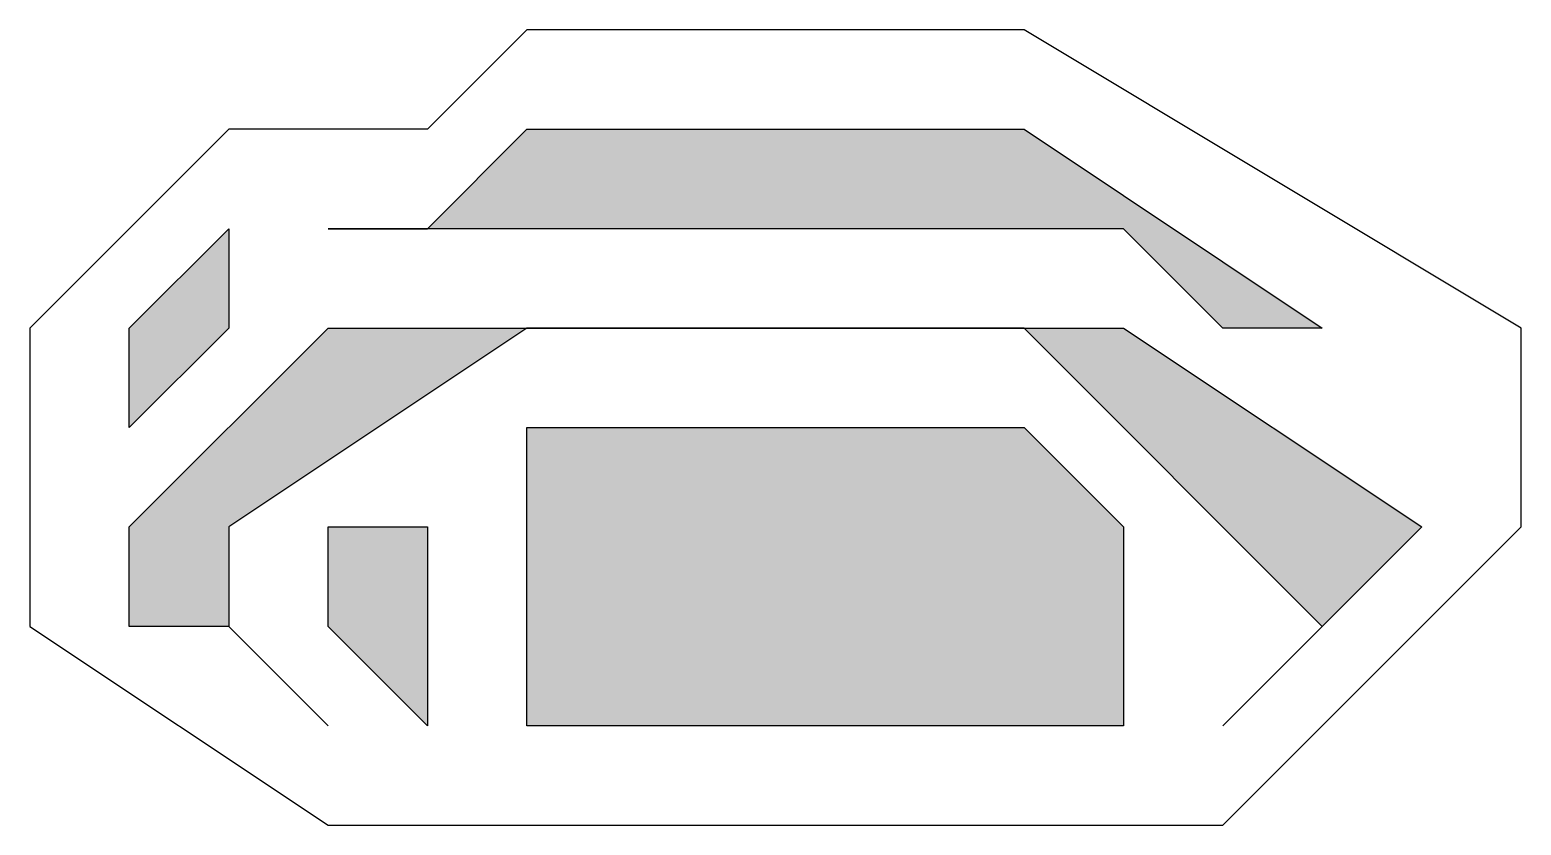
# Model space of a CAD drawing. Header units: millimetres. Extents: x 5 to 252589, y 5 to 415.
# Drawn here: x 456.5 to 457.75, y 321.083 to 321.75 of the extents above; entities that cross this region are included whole.
import ezdxf

# ---------------------------------------------------------------- set-up
doc = ezdxf.new("R2010")
doc.units = ezdxf.units.MM
doc.layers.add('HATCH', color=8, linetype='Continuous', lineweight=9)
doc.layers.add('OUTLINE', color=7, linetype='Continuous', lineweight=25)

msp = doc.modelspace()

# ---------------------------------------------------------------- hatches: boundary and pattern name
at = {"layer": 'HATCH', "true_color": 0xbfa37e}
msp.add_hatch(color=33, dxfattribs=at).paths.add_polyline_path([(457.58333, 321.5), (457.5, 321.5), (457.41667, 321.58333), (456.75, 321.58333), (456.83333, 321.58333), (456.91667, 321.66667), (457.33333, 321.66667)])
at = {"layer": 'HATCH', "true_color": 0xb99e7b}
msp.add_hatch(color=33, dxfattribs=at).paths.add_polyline_path([(456.58333, 321.41667), (456.58333, 321.5), (456.66667, 321.58333), (456.66667, 321.5)])
at = {"layer": 'HATCH', "true_color": 0xb9bfc3}
msp.add_hatch(color=9, dxfattribs=at).paths.add_polyline_path([(456.58333, 321.25), (456.58333, 321.33333), (456.75, 321.5), (457.41667, 321.5), (457.66667, 321.33333), (457.5, 321.16667), (457.58333, 321.25), (457.33333, 321.5), (456.91667, 321.5), (456.66667, 321.33333), (456.66667, 321.25), (456.75, 321.16667), (456.66667, 321.25)])
at = {"layer": 'HATCH', "true_color": 0xabb0b4}
msp.add_hatch(color=253, dxfattribs=at).paths.add_polyline_path([(456.91667, 321.16667), (456.91667, 321.41667), (457.33333, 321.41667), (457.41667, 321.33333), (457.41667, 321.16667)])
at = {"layer": 'HATCH', "true_color": 0xa6abaf}
msp.add_hatch(color=253, dxfattribs=at).paths.add_polyline_path([(456.83333, 321.16667), (456.75, 321.25), (456.75, 321.33333), (456.83333, 321.33333)])

# ---------------------------------------------------------------- linework, layer by layer
at = {"layer": 'OUTLINE', "color": 139, "true_color": 0x42544a}
for points in [[(456.5, 321.25), (456.75, 321.08333), (457.5, 321.08333), (457.75, 321.33333), (457.75, 321.5), (457.33333, 321.75), (456.91667, 321.75), (456.83333, 321.66667), (456.66667, 321.66667), (456.5, 321.5)], [(457.58333, 321.5), (457.5, 321.5), (457.41667, 321.58333), (456.75, 321.58333), (456.83333, 321.58333), (456.91667, 321.66667), (457.33333, 321.66667)], [(456.58333, 321.41667), (456.58333, 321.5), (456.66667, 321.58333), (456.66667, 321.5)], [(456.58333, 321.25), (456.58333, 321.33333), (456.75, 321.5), (457.41667, 321.5), (457.66667, 321.33333), (457.5, 321.16667), (457.58333, 321.25), (457.33333, 321.5), (456.91667, 321.5), (456.66667, 321.33333), (456.66667, 321.25), (456.75, 321.16667), (456.66667, 321.25)], [(456.91667, 321.16667), (456.91667, 321.41667), (457.33333, 321.41667), (457.41667, 321.33333), (457.41667, 321.16667)], [(456.83333, 321.16667), (456.75, 321.25), (456.75, 321.33333), (456.83333, 321.33333)]]:
    msp.add_lwpolyline(points, close=True, dxfattribs=at)

doc.saveas('drawing.dxf')
